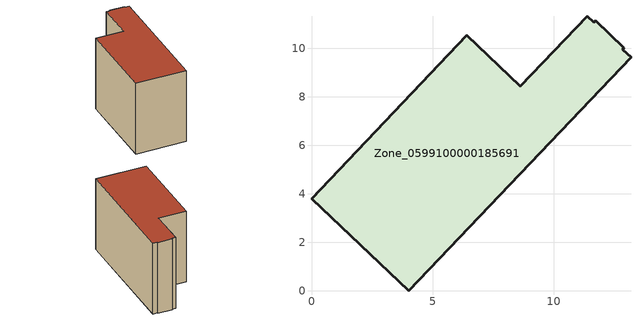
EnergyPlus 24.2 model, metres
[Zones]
Zone_0599100000185691
 floor ground (C_G): 6.4,10.54 8.61,8.43 11.36,11.33 11.64,11.07 11.71,11.13 12.89,10.02 12.83,9.96 13.18,9.63 4.01,0 0,3.8 z3.09
 wall outside (C_F): 8.61,8.43 6.4,10.54 0,3.8 4.01,0 13.18,9.63 12.83,9.96 12.89,10.02 11.71,11.13 11.64,11.07 11.36,11.33 8.61,8.43 z3.09:11.36
 roof outside (C_R): 11.71,11.13 11.64,11.07 11.36,11.33 8.61,8.43 6.4,10.54 0,3.8 4.01,0 13.18,9.63 12.83,9.96 12.89,10.02 z11.36
[BUILDING]
Pand.0599100000185691: North Axis=0; Terrain=City; Loads Convergence Tolerance Value=0.04; Temperature Convergence Tolerance Value=0.4; Solar Distribution=FullExterior; Maximum Number of Warmup Days=25; Minimum Number of Warmup Days=1
[Site:Location]
Rotterdam.The.Hague.AP_ZH_NLD Design_Conditions: Latitude=51.96; Longitude=4.45; Time Zone=1; Elevation=-4.5
[SITE:GROUNDTEMPERATURE:BUILDINGSURFACE]
18, 18, 18, 18, 18, 18, 18, 18, 18, 18, 18, 18
[MATERIAL] Thermal Absorptance=0.9; Solar Absorptance=0.7; Visible Absorptance=0.7
Name | Roughness | Thickness | Conductivity | Density | Specific Heat
G.TC.1975-1991 | MediumSmooth | 0.15 | 0.288461 | 540 | 1210
F.TC.1975-1991 | Rough | 0.3 | 0.230769 | 1920 | 840
R.TC.1975-1991 | MediumRough | 0.2 | 0.153846 | 1500 | 1000
[CONSTRUCTION]
C_G: G.TC.1975-1991
C_F: F.TC.1975-1991
C_R: R.TC.1975-1991
[ZONE]
Zone_0599100000185691: Type=1; Multiplier=1; Ceiling Height=Autocalculate; Volume=Autocalculate; Floor Area=autocalculate; Part of Total Floor Area=Yes
[ZONEINFILTRATION:DESIGNFLOWRATE]
Infil_Zone_0599100000185691: Zone or ZoneList or Space or SpaceList=Zone_0599100000185691; Schedule=AlwaysOn; Design Flow Rate Calculation Method=Flow/Area; Flow Rate per Floor Area=0.003; Constant Term Coefficient=1; Temperature Term Coefficient=0; Velocity Term Coefficient=0; Velocity Squared Term Coefficient=0
[HVACTEMPLATE:ZONE:IDEALLOADSAIRSYSTEM]
Zone_0599100000185691: Maximum Heating Supply Air Temperature=50; Minimum Cooling Supply Air Temperature=13; Maximum Heating Supply Air Humidity Ratio=0.0156; Minimum Cooling Supply Air Humidity Ratio=0.0077; Heating Limit=NoLimit; Cooling Limit=NoLimit; Dehumidification Control Type=ConstantSensibleHeatRatio; Cooling Sensible Heat Ratio=0.7; Dehumidification Setpoint=60; Humidification Control Type=None; Humidification Setpoint=30; Outdoor Air Method=None; Outdoor Air Flow Rate per Person=0.00944; Outdoor Air Flow Rate per Zone Floor Area=0; Outdoor Air Flow Rate per Zone=0; Demand Controlled Ventilation Type=None; Outdoor Air Economizer Type=NoEconomizer; Heat Recovery Type=None; Sensible Heat Recovery Effectiveness=0.7; Latent Heat Recovery Effectiveness=0.65
[ZONECONTROL:THERMOSTAT]
ThermostatControl_Zone_0599100000185691: Zone or ZoneList=Zone_0599100000185691; Control Type Schedule=DualSetpointControlType; Control 1=Thermostat_Zone_0599100000185691; Temperature Difference Between Cutout And Setpoint=0
[THERMOSTATSETPOINT:DUALSETPOINT]
Thermostat_Zone_0599100000185691: Heating Setpoint Temperature Schedule=HeatingSetpoint_Zone_0599100000185691; Cooling Setpoint Temperature Schedule=CoolingSetpoint_Zone_0599100000185691
[SCHEDULE:COMPACT]
HeatingSetpoint_Zone_0599100000185691: Through: 12/31, For: AllDays, Until: 24:00, 21
CoolingSetpoint_Zone_0599100000185691: Through: 12/31, For: AllDays, Until: 24:00, 24
DualSetpointControlType: Through: 12/31, For: AllDays, Until: 24:00, 4
AlwaysOn: Through: 12/31, For: AllDays, Until: 24:00, 1
